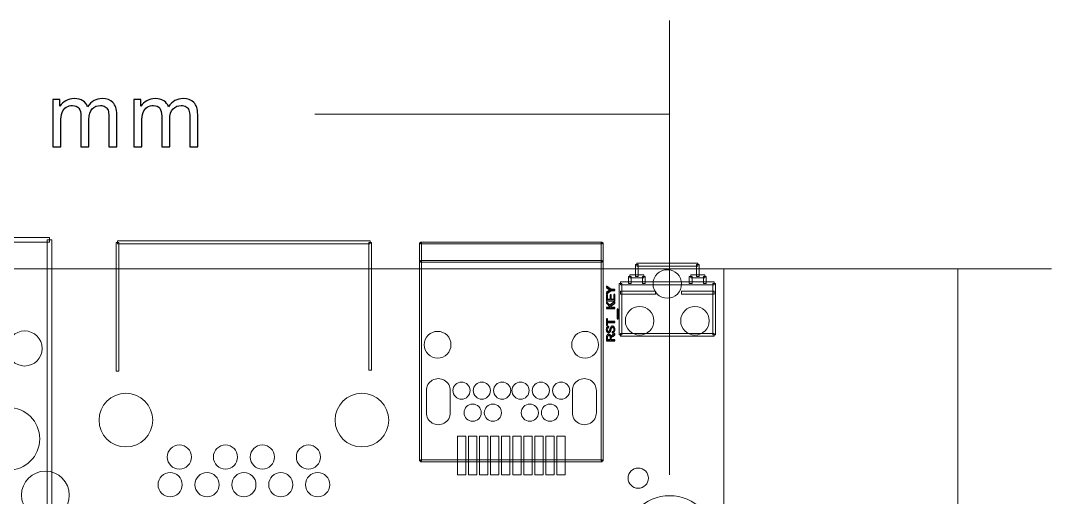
# Model space of a CAD drawing. Header units: millimetres. Extents: x -62 to 58, y -47 to 48.
# Drawn here: x 1.9 to 57.8, y 21.8 to 47.7 of the extents above; entities that cross this region are included whole.
import ezdxf

# ---------------------------------------------------------------- set-up
doc = ezdxf.new("R2010")
doc.units = ezdxf.units.MM
doc.header["$MEASUREMENT"] = 0
for name, color, linetype in [('BG_OUTLINE', 7, 'Continuous'), ('PG_SILKSCREEN_TOP', 7, 'Continuous'), ('PIN_SOLDERMASK_TOP', 7, 'Continuous'), ('RD_SILKSCREEN_TOP', 7, 'Continuous'), ('VC_SOLDERMASK_TOP', 7, 'Continuous')]:
    doc.layers.add(name, color=color, linetype=linetype)

msp = doc.modelspace()

# ---------------------------------------------------------------- linework, layer by layer
at = {"layer": 'BG_OUTLINE', "lineweight": 20}
for points in [[(37.0586, 23.0209), (37.0586, 23.0209), (37.0586, 47.6533), (37.0586, 47.6533)], [(17.8129, 42.5733), (17.8129, 42.5733), (37.0586, 42.5733), (37.0586, 42.5733)], [(24.947, 34.1833), (24.947, 34.1833), (57.7618, 34.1833), (57.7618, 34.1833)], [(52.6818, 34.1833), (52.6818, 34.1833), (52.6818, 12.6306), (52.6818, 12.6306)]]:
    msp.add_open_spline(points, degree=3, dxfattribs=at)
at = {"layer": 'BG_OUTLINE'}
for points in [[(3.6051, 40.8056), (3.6051, 40.8056), (3.6051, 43.3664), (3.6051, 43.3664), (3.6051, 43.3664), (3.6051, 43.3664), (3.9928, 43.3664), (3.9928, 43.3664), (3.9928, 43.3664), (3.9928, 43.3664), (3.9928, 43.0075), (3.9928, 43.0075), (3.9928, 43.0075), (4.0734, 43.1326), (4.1804, 43.2338), (4.3138, 43.3096), (4.3138, 43.3096), (4.4471, 43.3861), (4.5994, 43.4248), (4.7698, 43.4248), (4.7698, 43.4248), (4.9591, 43.4248), (5.1147, 43.3853), (5.2357, 43.3063), (5.2357, 43.3063), (5.3575, 43.2273), (5.4431, 43.1178), (5.4925, 42.9762), (5.4925, 42.9762), (5.6958, 43.275), (5.9592, 43.4248), (6.2835, 43.4248), (6.2835, 43.4248), (6.5379, 43.4248), (6.733, 43.354), (6.8696, 43.2133), (6.8696, 43.2133), (7.0062, 43.0725), (7.0746, 42.856), (7.0746, 42.5638), (7.0746, 42.5638), (7.0746, 42.5638), (7.0746, 40.8056), (7.0746, 40.8056), (7.0746, 40.8056), (7.0746, 40.8056), (6.6432, 40.8056), (6.6432, 40.8056), (6.6432, 40.8056), (6.6432, 40.8056), (6.6432, 42.4189), (6.6432, 42.4189), (6.6432, 42.4189), (6.6432, 42.5926), (6.6293, 42.7177), (6.6013, 42.7943), (6.6013, 42.7943), (6.5725, 42.87), (6.5214, 42.9318), (6.4482, 42.9787), (6.4482, 42.9787), (6.3741, 43.0248), (6.2868, 43.0486), (6.1872, 43.0486), (6.1872, 43.0486), (6.007, 43.0486), (5.858, 42.9885), (5.7386, 42.8684), (5.7386, 42.8684), (5.6201, 42.749), (5.56, 42.5572), (5.56, 42.2938), (5.56, 42.2938), (5.56, 42.2938), (5.56, 40.8056), (5.56, 40.8056), (5.56, 40.8056), (5.56, 40.8056), (5.1262, 40.8056), (5.1262, 40.8056), (5.1262, 40.8056), (5.1262, 40.8056), (5.1262, 42.4692), (5.1262, 42.4692), (5.1262, 42.4692), (5.1262, 42.6626), (5.0908, 42.8075), (5.02, 42.9038), (5.02, 42.9038), (4.9492, 43.0001), (4.834, 43.0486), (4.6727, 43.0486), (4.6727, 43.0486), (4.5508, 43.0486), (4.4381, 43.0165), (4.3344, 42.9515), (4.3344, 42.9515), (4.2306, 42.8873), (4.1549, 42.7935), (4.1088, 42.67), (4.1088, 42.67), (4.0619, 42.5457), (4.0389, 42.3671), (4.0389, 42.1341), (4.0389, 42.1341), (4.0389, 42.1341), (4.0389, 40.8056), (4.0389, 40.8056), (4.0389, 40.8056), (4.0389, 40.8056), (3.6051, 40.8056), (3.6051, 40.8056)], [(7.9935, 40.8056), (7.9935, 40.8056), (7.9935, 43.3664), (7.9935, 43.3664), (7.9935, 43.3664), (7.9935, 43.3664), (8.3812, 43.3664), (8.3812, 43.3664), (8.3812, 43.3664), (8.3812, 43.3664), (8.3812, 43.0075), (8.3812, 43.0075), (8.3812, 43.0075), (8.4618, 43.1326), (8.5688, 43.2338), (8.7022, 43.3096), (8.7022, 43.3096), (8.8355, 43.3861), (8.9878, 43.4248), (9.1582, 43.4248), (9.1582, 43.4248), (9.3475, 43.4248), (9.5031, 43.3853), (9.6241, 43.3063), (9.6241, 43.3063), (9.7459, 43.2273), (9.8315, 43.1178), (9.8809, 42.9762), (9.8809, 42.9762), (10.0842, 43.275), (10.3476, 43.4248), (10.6719, 43.4248), (10.6719, 43.4248), (10.9263, 43.4248), (11.1214, 43.354), (11.258, 43.2133), (11.258, 43.2133), (11.3946, 43.0725), (11.463, 42.856), (11.463, 42.5638), (11.463, 42.5638), (11.463, 42.5638), (11.463, 40.8056), (11.463, 40.8056), (11.463, 40.8056), (11.463, 40.8056), (11.0316, 40.8056), (11.0316, 40.8056), (11.0316, 40.8056), (11.0316, 40.8056), (11.0316, 42.4189), (11.0316, 42.4189), (11.0316, 42.4189), (11.0316, 42.5926), (11.0177, 42.7177), (10.9897, 42.7943), (10.9897, 42.7943), (10.9609, 42.87), (10.9098, 42.9318), (10.8366, 42.9787), (10.8366, 42.9787), (10.7625, 43.0248), (10.6752, 43.0486), (10.5756, 43.0486), (10.5756, 43.0486), (10.3954, 43.0486), (10.2464, 42.9885), (10.127, 42.8684), (10.127, 42.8684), (10.0085, 42.749), (9.9484, 42.5572), (9.9484, 42.2938), (9.9484, 42.2938), (9.9484, 42.2938), (9.9484, 40.8056), (9.9484, 40.8056), (9.9484, 40.8056), (9.9484, 40.8056), (9.5146, 40.8056), (9.5146, 40.8056), (9.5146, 40.8056), (9.5146, 40.8056), (9.5146, 42.4692), (9.5146, 42.4692), (9.5146, 42.4692), (9.5146, 42.6626), (9.4792, 42.8075), (9.4084, 42.9038), (9.4084, 42.9038), (9.3376, 43.0001), (9.2224, 43.0486), (9.0611, 43.0486), (9.0611, 43.0486), (8.9392, 43.0486), (8.8265, 43.0165), (8.7228, 42.9515), (8.7228, 42.9515), (8.619, 42.8873), (8.5433, 42.7935), (8.4972, 42.67), (8.4972, 42.67), (8.4503, 42.5457), (8.4273, 42.3671), (8.4273, 42.1341), (8.4273, 42.1341), (8.4273, 42.1341), (8.4273, 40.8056), (8.4273, 40.8056), (8.4273, 40.8056), (8.4273, 40.8056), (7.9935, 40.8056), (7.9935, 40.8056)]]:
    msp.add_open_spline(points, degree=3, knots=[0, 0, 0, 0, 0.0357143, 0.0357143, 0.0357143, 0.0357143, 0.0714286, 0.0714286, 0.0714286, 0.0714286, 0.1071429, 0.1071429, 0.1071429, 0.1071429, 0.1428571, 0.1428571, 0.1428571, 0.1428571, 0.1785714, 0.1785714, 0.1785714, 0.1785714, 0.2142857, 0.2142857, 0.2142857, 0.2142857, 0.25, 0.25, 0.25, 0.25, 0.2857143, 0.2857143, 0.2857143, 0.2857143, 0.3214286, 0.3214286, 0.3214286, 0.3214286, 0.3571429, 0.3571429, 0.3571429, 0.3571429, 0.3928571, 0.3928571, 0.3928571, 0.3928571, 0.4285714, 0.4285714, 0.4285714, 0.4285714, 0.4642857, 0.4642857, 0.4642857, 0.4642857, 0.5, 0.5, 0.5, 0.5, 0.5357143, 0.5357143, 0.5357143, 0.5357143, 0.5714286, 0.5714286, 0.5714286, 0.5714286, 0.6071429, 0.6071429, 0.6071429, 0.6071429, 0.6428571, 0.6428571, 0.6428571, 0.6428571, 0.6785714, 0.6785714, 0.6785714, 0.6785714, 0.7142857, 0.7142857, 0.7142857, 0.7142857, 0.75, 0.75, 0.75, 0.75, 0.7857143, 0.7857143, 0.7857143, 0.7857143, 0.8214286, 0.8214286, 0.8214286, 0.8214286, 0.8571429, 0.8571429, 0.8571429, 0.8571429, 0.8928571, 0.8928571, 0.8928571, 0.8928571, 0.9285714, 0.9285714, 0.9285714, 0.9285714, 0.9642857, 0.9642857, 0.9642857, 0.9642857, 1, 1, 1, 1], dxfattribs=at)
at = {"layer": 'BG_OUTLINE', "lineweight": 9}
msp.add_open_spline([(-39.9999, -35.8165), (-39.9999, -35.8165), (-39.9999, 34.1833), (-39.9999, 34.1833), (-39.9999, 34.1833), (-39.9999, 34.1833), (39.9999, 34.1833), (39.9999, 34.1833), (39.9999, 34.1833), (39.9999, 34.1833), (39.9999, -35.8165), (39.9999, -35.8165), (39.9999, -35.8165), (39.9999, -35.8165), (-39.9999, -35.8165), (-39.9999, -35.8165)], degree=3, knots=[0, 0, 0, 0, 0.25, 0.25, 0.25, 0.25, 0.5, 0.5, 0.5, 0.5, 0.75, 0.75, 0.75, 0.75, 1, 1, 1, 1], dxfattribs=at)
at = {"layer": 'PG_SILKSCREEN_TOP', "lineweight": 9}
for points in [[(3.4295, 35.8901), (3.4295, 35.8901), (3.4295, 35.6361), (3.4295, 35.6361), (3.4295, 35.6361), (3.4295, 35.6361), (-12.5216, 35.6361), (-12.5216, 35.6361), (-12.5216, 35.6361), (-12.5216, 35.6361), (-12.5216, 35.8901), (-12.5216, 35.8901), (-12.5216, 35.8901), (-12.5216, 35.8901), (3.4295, 35.8901), (3.4295, 35.8901)], [(3.5565, 14.8081), (3.5565, 14.8081), (3.3025, 14.8081), (3.3025, 14.8081), (3.3025, 14.8081), (3.3025, 14.8081), (3.3025, 35.7631), (3.3025, 35.7631), (3.3025, 35.7631), (3.3025, 35.7631), (3.5565, 35.7631), (3.5565, 35.7631), (3.5565, 35.7631), (3.5565, 35.7631), (3.5565, 14.8081), (3.5565, 14.8081)], [(7.0448, 35.6234), (7.0448, 35.6234), (7.1949, 35.6234), (7.1949, 35.6234), (7.1949, 35.6234), (7.1949, 35.6234), (7.1949, 28.6387), (7.1949, 28.6387), (7.1949, 28.6387), (7.1949, 28.6387), (7.0448, 28.6387), (7.0448, 28.6387), (7.0448, 28.6387), (7.0448, 28.6387), (7.0448, 35.6234), (7.0448, 35.6234)], [(20.8201, 35.6996), (20.8201, 35.6996), (20.8201, 35.5472), (20.8201, 35.5472), (20.8201, 35.5472), (20.8201, 35.5472), (7.1198, 35.5472), (7.1198, 35.5472), (7.1198, 35.5472), (7.1198, 35.5472), (7.1198, 35.6996), (7.1198, 35.6996), (7.1198, 35.6996), (7.1198, 35.6996), (20.8201, 35.6996), (20.8201, 35.6996)], [(20.8951, 28.6895), (20.8951, 28.6895), (20.745, 28.6895), (20.745, 28.6895), (20.745, 28.6895), (20.745, 28.6895), (20.745, 35.6234), (20.745, 35.6234), (20.745, 35.6234), (20.745, 35.6234), (20.8951, 35.6234), (20.8951, 35.6234), (20.8951, 35.6234), (20.8951, 35.6234), (20.8951, 28.6895), (20.8951, 28.6895)], [(23.5983, 23.7736), (23.5983, 23.7736), (23.4983, 23.7736), (23.4983, 23.7736), (23.4983, 23.7736), (23.4983, 23.7736), (23.4983, 35.5936), (23.4983, 35.5936), (23.4983, 35.5936), (23.4983, 35.5936), (23.5983, 35.5936), (23.5983, 35.5936), (23.5983, 35.5936), (23.5983, 35.5936), (23.5983, 23.7736), (23.5983, 23.7736)], [(23.5483, 35.5436), (23.5483, 35.5436), (23.5483, 35.6436), (23.5483, 35.6436), (23.5483, 35.6436), (23.5483, 35.6436), (33.3984, 35.6436), (33.3984, 35.6436), (33.3984, 35.6436), (33.3984, 35.6436), (33.3984, 35.5436), (33.3984, 35.5436), (33.3984, 35.5436), (33.3984, 35.5436), (23.5483, 35.5436), (23.5483, 35.5436)], [(33.3484, 35.5936), (33.3484, 35.5936), (33.4484, 35.5936), (33.4484, 35.5936), (33.4484, 35.5936), (33.4484, 35.5936), (33.4484, 23.7736), (33.4484, 23.7736), (33.4484, 23.7736), (33.4484, 23.7736), (33.3484, 23.7736), (33.3484, 23.7736), (33.3484, 23.7736), (33.3484, 23.7736), (33.3484, 35.5936), (33.3484, 35.5936)], [(33.3984, 34.6436), (33.3984, 34.6436), (33.3984, 34.5436), (33.3984, 34.5436), (33.3984, 34.5436), (33.3984, 34.5436), (23.5483, 34.5436), (23.5483, 34.5436), (23.5483, 34.5436), (23.5483, 34.5436), (23.5483, 34.6436), (23.5483, 34.6436), (23.5483, 34.6436), (23.5483, 34.6436), (33.3984, 34.6436), (33.3984, 34.6436)], [(35.3568, 33.7819), (35.3568, 33.7819), (35.2044, 33.7819), (35.2044, 33.7819), (35.2044, 33.7819), (35.2044, 33.7819), (35.2044, 34.4169), (35.2044, 34.4169), (35.2044, 34.4169), (35.2044, 34.4169), (35.3568, 34.4169), (35.3568, 34.4169), (35.3568, 34.4169), (35.3568, 34.4169), (35.3568, 33.7819), (35.3568, 33.7819)], [(35.2806, 34.3407), (35.2806, 34.3407), (35.2806, 34.4931), (35.2806, 34.4931), (35.2806, 34.4931), (35.2806, 34.4931), (38.5825, 34.4931), (38.5825, 34.4931), (38.5825, 34.4931), (38.5825, 34.4931), (38.5825, 34.3407), (38.5825, 34.3407), (38.5825, 34.3407), (38.5825, 34.3407), (35.2806, 34.3407), (35.2806, 34.3407)], [(38.5063, 34.4169), (38.5063, 34.4169), (38.6587, 34.4169), (38.6587, 34.4169), (38.6587, 34.4169), (38.6587, 34.4169), (38.6587, 33.7819), (38.6587, 33.7819), (38.6587, 33.7819), (38.6587, 33.7819), (38.5063, 33.7819), (38.5063, 33.7819), (38.5063, 33.7819), (38.5063, 33.7819), (38.5063, 34.4169), (38.5063, 34.4169)], [(34.9758, 33.4009), (34.9758, 33.4009), (34.8234, 33.4009), (34.8234, 33.4009), (34.8234, 33.4009), (34.8234, 33.4009), (34.8234, 33.7819), (34.8234, 33.7819), (34.8234, 33.7819), (34.8234, 33.7819), (34.9758, 33.7819), (34.9758, 33.7819), (34.9758, 33.7819), (34.9758, 33.7819), (34.9758, 33.4009), (34.9758, 33.4009)], [(35.6616, 33.8581), (35.6616, 33.8581), (35.6616, 33.7057), (35.6616, 33.7057), (35.6616, 33.7057), (35.6616, 33.7057), (34.8996, 33.7057), (34.8996, 33.7057), (34.8996, 33.7057), (34.8996, 33.7057), (34.8996, 33.8581), (34.8996, 33.8581), (34.8996, 33.8581), (34.8996, 33.8581), (35.6616, 33.8581), (35.6616, 33.8581)], [(35.7378, 33.4009), (35.7378, 33.4009), (35.5854, 33.4009), (35.5854, 33.4009), (35.5854, 33.4009), (35.5854, 33.4009), (35.5854, 33.7819), (35.5854, 33.7819), (35.5854, 33.7819), (35.5854, 33.7819), (35.7378, 33.7819), (35.7378, 33.7819), (35.7378, 33.7819), (35.7378, 33.7819), (35.7378, 33.4009), (35.7378, 33.4009)], [(38.2777, 33.4009), (38.2777, 33.4009), (38.1253, 33.4009), (38.1253, 33.4009), (38.1253, 33.4009), (38.1253, 33.4009), (38.1253, 33.7819), (38.1253, 33.7819), (38.1253, 33.7819), (38.1253, 33.7819), (38.2777, 33.7819), (38.2777, 33.7819), (38.2777, 33.7819), (38.2777, 33.7819), (38.2777, 33.4009), (38.2777, 33.4009)], [(38.9635, 33.8581), (38.9635, 33.8581), (38.9635, 33.7057), (38.9635, 33.7057), (38.9635, 33.7057), (38.9635, 33.7057), (38.2015, 33.7057), (38.2015, 33.7057), (38.2015, 33.7057), (38.2015, 33.7057), (38.2015, 33.8581), (38.2015, 33.8581), (38.2015, 33.8581), (38.2015, 33.8581), (38.9635, 33.8581), (38.9635, 33.8581)], [(39.0397, 33.4009), (39.0397, 33.4009), (38.8873, 33.4009), (38.8873, 33.4009), (38.8873, 33.4009), (38.8873, 33.4009), (38.8873, 33.7819), (38.8873, 33.7819), (38.8873, 33.7819), (38.8873, 33.7819), (39.0397, 33.7819), (39.0397, 33.7819), (39.0397, 33.7819), (39.0397, 33.7819), (39.0397, 33.4009), (39.0397, 33.4009)], [(34.3153, 33.4009), (34.3153, 33.4009), (34.4677, 33.4009), (34.4677, 33.4009), (34.4677, 33.4009), (34.4677, 33.4009), (34.4677, 30.6069), (34.4677, 30.6069), (34.4677, 30.6069), (34.4677, 30.6069), (34.3153, 30.6069), (34.3153, 30.6069), (34.3153, 30.6069), (34.3153, 30.6069), (34.3153, 33.4009), (34.3153, 33.4009)], [(34.3915, 33.3247), (34.3915, 33.3247), (34.3915, 33.4771), (34.3915, 33.4771), (34.3915, 33.4771), (34.3915, 33.4771), (39.4715, 33.4771), (39.4715, 33.4771), (39.4715, 33.4771), (39.4715, 33.4771), (39.4715, 33.3247), (39.4715, 33.3247), (39.4715, 33.3247), (39.4715, 33.3247), (34.3915, 33.3247), (34.3915, 33.3247)], [(39.5477, 30.6069), (39.5477, 30.6069), (39.3953, 30.6069), (39.3953, 30.6069), (39.3953, 30.6069), (39.3953, 30.6069), (39.3953, 33.4009), (39.3953, 33.4009), (39.3953, 33.4009), (39.3953, 33.4009), (39.5477, 33.4009), (39.5477, 33.4009), (39.5477, 33.4009), (39.5477, 33.4009), (39.5477, 30.6069), (39.5477, 30.6069)], [(34.3915, 32.8167), (34.3915, 32.8167), (34.3915, 32.9691), (34.3915, 32.9691), (34.3915, 32.9691), (34.3915, 32.9691), (36.2965, 32.9691), (36.2965, 32.9691), (36.2965, 32.9691), (36.2965, 32.9691), (36.2965, 32.8167), (36.2965, 32.8167), (36.2965, 32.8167), (36.2965, 32.8167), (34.3915, 32.8167), (34.3915, 32.8167)], [(39.4715, 32.9691), (39.4715, 32.9691), (39.4715, 32.8167), (39.4715, 32.8167), (39.4715, 32.8167), (39.4715, 32.8167), (37.6935, 32.8167), (37.6935, 32.8167), (37.6935, 32.8167), (37.6935, 32.8167), (37.6935, 32.9691), (37.6935, 32.9691), (37.6935, 32.9691), (37.6935, 32.9691), (39.4715, 32.9691), (39.4715, 32.9691)], [(34.3915, 30.5307), (34.3915, 30.5307), (34.3915, 30.6831), (34.3915, 30.6831), (34.3915, 30.6831), (34.3915, 30.6831), (39.4715, 30.6831), (39.4715, 30.6831), (39.4715, 30.6831), (39.4715, 30.6831), (39.4715, 30.5307), (39.4715, 30.5307), (39.4715, 30.5307), (39.4715, 30.5307), (34.3915, 30.5307), (34.3915, 30.5307)], [(33.3984, 23.8236), (33.3984, 23.8236), (33.3984, 23.7236), (33.3984, 23.7236), (33.3984, 23.7236), (33.3984, 23.7236), (23.5483, 23.7236), (23.5483, 23.7236), (23.5483, 23.7236), (23.5483, 23.7236), (23.5483, 23.8236), (23.5483, 23.8236), (23.5483, 23.8236), (23.5483, 23.8236), (33.3984, 23.8236), (33.3984, 23.8236)]]:
    msp.add_open_spline(points, degree=3, knots=[0, 0, 0, 0, 0.25, 0.25, 0.25, 0.25, 0.5, 0.5, 0.5, 0.5, 0.75, 0.75, 0.75, 0.75, 1, 1, 1, 1], dxfattribs=at)
at = {"layer": 'PIN_SOLDERMASK_TOP', "lineweight": 9}
for points, knots in [([(37.7062, 33.3689), (37.7062, 33.7968), (37.3594, 34.1436), (36.9316, 34.1436), (36.9316, 34.1436), (36.5037, 34.1436), (36.1569, 33.7968), (36.1569, 33.3689), (36.1569, 33.3689), (36.1568, 32.9411), (36.5037, 32.5942), (36.9315, 32.5942), (36.9315, 32.5942), (37.3594, 32.5942), (37.7062, 32.9411), (37.7062, 33.3689)], [0, 0, 0, 0, 0.25, 0.25, 0.25, 0.25, 0.5, 0.5, 0.5, 0.5, 0.75, 0.75, 0.75, 0.75, 1, 1, 1, 1]), ([(36.2061, 31.369), (36.2061, 31.7968), (35.8593, 32.1436), (35.4314, 32.1436), (35.4314, 32.1436), (35.0036, 32.1437), (34.6567, 31.7968), (34.6567, 31.369), (34.6567, 31.369), (34.6567, 30.9411), (35.0036, 30.5943), (35.4314, 30.5943), (35.4314, 30.5943), (35.8593, 30.5942), (36.2061, 30.9411), (36.2061, 31.3689)], [0, 0, 0, 0, 0.25, 0.25, 0.25, 0.25, 0.5, 0.5, 0.5, 0.5, 0.75, 0.75, 0.75, 0.75, 1, 1, 1, 1]), ([(39.2064, 31.369), (39.2064, 31.7968), (38.8595, 32.1436), (38.4317, 32.1436), (38.4317, 32.1436), (38.0038, 32.1437), (37.657, 31.7968), (37.657, 31.369), (37.657, 31.369), (37.657, 30.9411), (38.0038, 30.5943), (38.4317, 30.5943), (38.4317, 30.5943), (38.8595, 30.5942), (39.2064, 30.9411), (39.2064, 31.3689)], [0, 0, 0, 0, 0.25, 0.25, 0.25, 0.25, 0.5, 0.5, 0.5, 0.5, 0.75, 0.75, 0.75, 0.75, 1, 1, 1, 1]), ([(3.0295, 29.868), (3.0295, 30.3932), (2.6038, 30.8189), (2.0787, 30.8189), (2.0787, 30.8189), (1.5535, 30.8189), (1.1278, 30.3932), (1.1278, 29.868), (1.1278, 29.868), (1.1278, 29.3429), (1.5535, 28.9172), (2.0787, 28.9172), (2.0787, 28.9172), (2.6038, 28.9172), (3.0295, 29.3429), (3.0295, 29.868)], [0, 0, 0, 0, 0.25, 0.25, 0.25, 0.25, 0.5, 0.5, 0.5, 0.5, 0.75, 0.75, 0.75, 0.75, 1, 1, 1, 1]), ([(25.1984, 30.0736), (25.1984, 30.474), (24.8738, 30.7986), (24.4734, 30.7986), (24.4734, 30.7986), (24.073, 30.7986), (23.7484, 30.474), (23.7484, 30.0736), (23.7484, 30.0736), (23.7484, 29.6731), (24.0729, 29.3485), (24.4734, 29.3485), (24.4734, 29.3485), (24.8738, 29.3485), (25.1984, 29.6731), (25.1984, 30.0735)], [0, 0, 0, 0, 0.25, 0.25, 0.25, 0.25, 0.5, 0.5, 0.5, 0.5, 0.75, 0.75, 0.75, 0.75, 1, 1, 1, 1]), ([(33.1983, 30.0736), (33.1983, 30.474), (32.8738, 30.7986), (32.4733, 30.7986), (32.4733, 30.7986), (32.0729, 30.7986), (31.7483, 30.474), (31.7483, 30.0736), (31.7483, 30.0736), (31.7483, 29.6731), (32.0729, 29.3485), (32.4733, 29.3485), (32.4733, 29.3485), (32.8737, 29.3485), (33.1983, 29.6731), (33.1983, 30.0735)], [0, 0, 0, 0, 0.25, 0.25, 0.25, 0.25, 0.5, 0.5, 0.5, 0.5, 0.75, 0.75, 0.75, 0.75, 1, 1, 1, 1]), ([(23.8633, 26.3835), (23.8633, 26.3835), (23.8633, 27.5835), (23.8633, 27.5835), (23.8633, 27.5835), (23.8633, 27.8158), (23.9872, 28.0303), (24.1883, 28.1465), (24.1883, 28.1465), (24.3894, 28.2626), (24.6372, 28.2626), (24.8383, 28.1465), (24.8383, 28.1465), (25.0394, 28.0303), (25.1633, 27.8158), (25.1633, 27.5835), (25.1633, 27.5835), (25.1633, 27.5835), (25.1633, 26.3835), (25.1633, 26.3835), (25.1633, 26.3835), (25.1633, 26.1513), (25.0394, 25.9367), (24.8383, 25.8206), (24.8383, 25.8206), (24.6372, 25.7045), (24.3894, 25.7045), (24.1883, 25.8206), (24.1883, 25.8206), (23.9872, 25.9367), (23.8633, 26.1513), (23.8633, 26.3835)], [0, 0, 0, 0, 0.125, 0.125, 0.125, 0.125, 0.25, 0.25, 0.25, 0.25, 0.375, 0.375, 0.375, 0.375, 0.5, 0.5, 0.5, 0.5, 0.625, 0.625, 0.625, 0.625, 0.75, 0.75, 0.75, 0.75, 0.875, 0.875, 0.875, 0.875, 1, 1, 1, 1]), ([(26.2384, 27.5836), (26.2384, 27.8404), (26.0302, 28.0486), (25.7734, 28.0486), (25.7734, 28.0486), (25.5165, 28.0486), (25.3084, 27.8404), (25.3084, 27.5836), (25.3084, 27.5836), (25.3084, 27.3268), (25.5165, 27.1186), (25.7734, 27.1186), (25.7734, 27.1186), (26.0302, 27.1186), (26.2384, 27.3267), (26.2384, 27.5836)], [0, 0, 0, 0, 0.25, 0.25, 0.25, 0.25, 0.5, 0.5, 0.5, 0.5, 0.75, 0.75, 0.75, 0.75, 1, 1, 1, 1]), ([(27.3384, 27.5836), (27.3384, 27.8404), (27.1302, 28.0486), (26.8734, 28.0486), (26.8734, 28.0486), (26.6165, 28.0486), (26.4084, 27.8404), (26.4084, 27.5836), (26.4084, 27.5836), (26.4084, 27.3268), (26.6165, 27.1186), (26.8734, 27.1186), (26.8734, 27.1186), (27.1302, 27.1186), (27.3383, 27.3267), (27.3384, 27.5836)], [0, 0, 0, 0, 0.25, 0.25, 0.25, 0.25, 0.5, 0.5, 0.5, 0.5, 0.75, 0.75, 0.75, 0.75, 1, 1, 1, 1]), ([(28.4383, 27.5836), (28.4383, 27.8404), (28.2302, 28.0486), (27.9734, 28.0486), (27.9734, 28.0486), (27.7165, 28.0486), (27.5084, 27.8404), (27.5084, 27.5836), (27.5084, 27.5836), (27.5084, 27.3268), (27.7165, 27.1186), (27.9733, 27.1186), (27.9733, 27.1186), (28.2302, 27.1186), (28.4383, 27.3267), (28.4383, 27.5836)], [0, 0, 0, 0, 0.25, 0.25, 0.25, 0.25, 0.5, 0.5, 0.5, 0.5, 0.75, 0.75, 0.75, 0.75, 1, 1, 1, 1]), ([(29.4383, 27.5836), (29.4383, 27.8404), (29.2302, 28.0486), (28.9733, 28.0486), (28.9733, 28.0486), (28.7165, 28.0486), (28.5084, 27.8404), (28.5084, 27.5836), (28.5084, 27.5836), (28.5084, 27.3268), (28.7165, 27.1186), (28.9733, 27.1186), (28.9733, 27.1186), (29.2302, 27.1186), (29.4383, 27.3267), (29.4383, 27.5836)], [0, 0, 0, 0, 0.25, 0.25, 0.25, 0.25, 0.5, 0.5, 0.5, 0.5, 0.75, 0.75, 0.75, 0.75, 1, 1, 1, 1]), ([(30.5383, 27.5836), (30.5383, 27.8404), (30.3302, 28.0486), (30.0733, 28.0486), (30.0733, 28.0486), (29.8165, 28.0486), (29.6083, 27.8404), (29.6083, 27.5836), (29.6083, 27.5836), (29.6083, 27.3268), (29.8165, 27.1186), (30.0733, 27.1186), (30.0733, 27.1186), (30.3302, 27.1186), (30.5383, 27.3267), (30.5383, 27.5836)], [0, 0, 0, 0, 0.25, 0.25, 0.25, 0.25, 0.5, 0.5, 0.5, 0.5, 0.75, 0.75, 0.75, 0.75, 1, 1, 1, 1]), ([(31.6383, 27.5836), (31.6383, 27.8404), (31.4302, 28.0486), (31.1733, 28.0486), (31.1733, 28.0486), (30.9165, 28.0486), (30.7083, 27.8404), (30.7083, 27.5836), (30.7083, 27.5836), (30.7083, 27.3268), (30.9165, 27.1186), (31.1733, 27.1186), (31.1733, 27.1186), (31.4302, 27.1186), (31.6383, 27.3267), (31.6383, 27.5836)], [0, 0, 0, 0, 0.25, 0.25, 0.25, 0.25, 0.5, 0.5, 0.5, 0.5, 0.75, 0.75, 0.75, 0.75, 1, 1, 1, 1]), ([(31.7834, 26.3835), (31.7834, 26.3835), (31.7834, 27.5835), (31.7834, 27.5835), (31.7834, 27.5835), (31.7834, 27.8158), (31.9073, 28.0303), (32.1084, 28.1465), (32.1084, 28.1465), (32.3095, 28.2626), (32.5573, 28.2626), (32.7584, 28.1465), (32.7584, 28.1465), (32.9595, 28.0303), (33.0834, 27.8158), (33.0834, 27.5835), (33.0834, 27.5835), (33.0834, 27.5835), (33.0834, 26.3835), (33.0834, 26.3835), (33.0834, 26.3835), (33.0834, 26.1513), (32.9595, 25.9367), (32.7584, 25.8206), (32.7584, 25.8206), (32.5573, 25.7045), (32.3095, 25.7045), (32.1084, 25.8206), (32.1084, 25.8206), (31.9073, 25.9367), (31.7834, 26.1513), (31.7834, 26.3835)], [0, 0, 0, 0, 0.125, 0.125, 0.125, 0.125, 0.25, 0.25, 0.25, 0.25, 0.375, 0.375, 0.375, 0.375, 0.5, 0.5, 0.5, 0.5, 0.625, 0.625, 0.625, 0.625, 0.75, 0.75, 0.75, 0.75, 0.875, 0.875, 0.875, 0.875, 1, 1, 1, 1]), ([(9.0247, 25.9813), (9.0247, 26.7847), (8.3734, 27.4361), (7.5699, 27.4361), (7.5699, 27.4361), (6.7665, 27.4361), (6.1151, 26.7847), (6.1151, 25.9813), (6.1151, 25.9813), (6.1151, 25.1778), (6.7665, 24.5265), (7.5699, 24.5265), (7.5699, 24.5265), (8.3734, 24.5265), (9.0247, 25.1778), (9.0247, 25.9812)], [0, 0, 0, 0, 0.25, 0.25, 0.25, 0.25, 0.5, 0.5, 0.5, 0.5, 0.75, 0.75, 0.75, 0.75, 1, 1, 1, 1]), ([(21.8248, 25.9813), (21.8248, 26.7847), (21.1734, 27.4361), (20.37, 27.4361), (20.37, 27.4361), (19.5665, 27.4361), (18.9152, 26.7847), (18.9152, 25.9813), (18.9152, 25.9813), (18.9152, 25.1778), (19.5665, 24.5265), (20.37, 24.5265), (20.37, 24.5265), (21.1734, 24.5265), (21.8248, 25.1778), (21.8248, 25.9812)], [0, 0, 0, 0, 0.25, 0.25, 0.25, 0.25, 0.5, 0.5, 0.5, 0.5, 0.75, 0.75, 0.75, 0.75, 1, 1, 1, 1]), ([(26.8384, 26.3835), (26.8384, 26.6404), (26.6302, 26.8485), (26.3734, 26.8485), (26.3734, 26.8485), (26.1165, 26.8485), (25.9084, 26.6404), (25.9084, 26.3835), (25.9084, 26.3835), (25.9084, 26.1267), (26.1165, 25.9185), (26.3734, 25.9185), (26.3734, 25.9185), (26.6302, 25.9185), (26.8384, 26.1267), (26.8384, 26.3835)], [0, 0, 0, 0, 0.25, 0.25, 0.25, 0.25, 0.5, 0.5, 0.5, 0.5, 0.75, 0.75, 0.75, 0.75, 1, 1, 1, 1]), ([(27.9383, 26.3835), (27.9383, 26.6404), (27.7302, 26.8485), (27.4734, 26.8485), (27.4734, 26.8485), (27.2165, 26.8485), (27.0084, 26.6404), (27.0084, 26.3835), (27.0084, 26.3835), (27.0084, 26.1267), (27.2165, 25.9185), (27.4734, 25.9185), (27.4734, 25.9185), (27.7302, 25.9185), (27.9383, 26.1267), (27.9383, 26.3835)], [0, 0, 0, 0, 0.25, 0.25, 0.25, 0.25, 0.5, 0.5, 0.5, 0.5, 0.75, 0.75, 0.75, 0.75, 1, 1, 1, 1]), ([(29.9383, 26.3835), (29.9383, 26.6404), (29.7302, 26.8485), (29.4733, 26.8485), (29.4733, 26.8485), (29.2165, 26.8485), (29.0084, 26.6404), (29.0084, 26.3835), (29.0084, 26.3835), (29.0083, 26.1267), (29.2165, 25.9185), (29.4733, 25.9185), (29.4733, 25.9185), (29.7302, 25.9185), (29.9383, 26.1267), (29.9383, 26.3835)], [0, 0, 0, 0, 0.25, 0.25, 0.25, 0.25, 0.5, 0.5, 0.5, 0.5, 0.75, 0.75, 0.75, 0.75, 1, 1, 1, 1]), ([(31.0383, 26.3835), (31.0383, 26.6404), (30.8302, 26.8485), (30.5733, 26.8485), (30.5733, 26.8485), (30.3165, 26.8485), (30.1083, 26.6404), (30.1083, 26.3835), (30.1083, 26.3835), (30.1083, 26.1267), (30.3165, 25.9185), (30.5733, 25.9185), (30.5733, 25.9185), (30.8302, 25.9185), (31.0383, 26.1267), (31.0383, 26.3835)], [0, 0, 0, 0, 0.25, 0.25, 0.25, 0.25, 0.5, 0.5, 0.5, 0.5, 0.75, 0.75, 0.75, 0.75, 1, 1, 1, 1]), ([(2.8945, 24.9682), (2.8945, 25.9075), (2.1331, 26.6689), (1.1938, 26.6689), (1.1938, 26.6689), (0.2544, 26.6689), (-0.5069, 25.9075), (-0.5069, 24.9682), (-0.5069, 24.9682), (-0.5069, 24.0288), (0.2544, 23.2674), (1.1937, 23.2674), (1.1937, 23.2674), (2.1331, 23.2673), (2.8945, 24.0288), (2.8945, 24.9681)], [0, 0, 0, 0, 0.25, 0.25, 0.25, 0.25, 0.5, 0.5, 0.5, 0.5, 0.75, 0.75, 0.75, 0.75, 1, 1, 1, 1]), ([(11.1248, 23.9813), (11.1248, 24.3429), (10.8316, 24.6361), (10.47, 24.6361), (10.47, 24.6361), (10.1083, 24.6361), (9.8152, 24.3429), (9.8152, 23.9813), (9.8152, 23.9813), (9.8152, 23.6196), (10.1083, 23.3265), (10.47, 23.3265), (10.47, 23.3265), (10.8316, 23.3265), (11.1248, 23.6196), (11.1248, 23.9813)], [0, 0, 0, 0, 0.25, 0.25, 0.25, 0.25, 0.5, 0.5, 0.5, 0.5, 0.75, 0.75, 0.75, 0.75, 1, 1, 1, 1]), ([(13.6248, 23.9813), (13.6248, 24.3429), (13.3316, 24.6361), (12.97, 24.6361), (12.97, 24.6361), (12.6083, 24.6361), (12.3152, 24.3429), (12.3152, 23.9813), (12.3152, 23.9813), (12.3152, 23.6196), (12.6083, 23.3265), (12.9699, 23.3265), (12.9699, 23.3265), (13.3316, 23.3265), (13.6247, 23.6196), (13.6248, 23.9813)], [0, 0, 0, 0, 0.25, 0.25, 0.25, 0.25, 0.5, 0.5, 0.5, 0.5, 0.75, 0.75, 0.75, 0.75, 1, 1, 1, 1]), ([(15.6247, 23.9813), (15.6247, 24.3429), (15.3316, 24.6361), (14.9699, 24.6361), (14.9699, 24.6361), (14.6083, 24.6361), (14.3151, 24.3429), (14.3151, 23.9813), (14.3151, 23.9813), (14.3151, 23.6196), (14.6083, 23.3265), (14.9699, 23.3265), (14.9699, 23.3265), (15.3316, 23.3265), (15.6247, 23.6196), (15.6247, 23.9813)], [0, 0, 0, 0, 0.25, 0.25, 0.25, 0.25, 0.5, 0.5, 0.5, 0.5, 0.75, 0.75, 0.75, 0.75, 1, 1, 1, 1]), ([(18.1247, 23.9813), (18.1247, 24.3429), (17.8316, 24.6361), (17.4699, 24.6361), (17.4699, 24.6361), (17.1083, 24.6361), (16.8151, 24.3429), (16.8151, 23.9813), (16.8151, 23.9813), (16.8151, 23.6196), (17.1083, 23.3265), (17.4699, 23.3265), (17.4699, 23.3265), (17.8316, 23.3265), (18.1247, 23.6196), (18.1247, 23.9813)], [0, 0, 0, 0, 0.25, 0.25, 0.25, 0.25, 0.5, 0.5, 0.5, 0.5, 0.75, 0.75, 0.75, 0.75, 1, 1, 1, 1]), ([(25.9984, 25.1136), (25.9984, 25.1136), (25.9984, 23.0136), (25.9984, 23.0136), (25.9984, 23.0136), (25.9984, 23.0136), (25.5483, 23.0136), (25.5483, 23.0136), (25.5483, 23.0136), (25.5483, 23.0136), (25.5483, 25.1136), (25.5483, 25.1136), (25.5483, 25.1136), (25.5483, 25.1136), (25.9984, 25.1136), (25.9984, 25.1136)], [0, 0, 0, 0, 0.25, 0.25, 0.25, 0.25, 0.5, 0.5, 0.5, 0.5, 0.75, 0.75, 0.75, 0.75, 1, 1, 1, 1]), ([(26.5984, 25.1136), (26.5984, 25.1136), (26.5984, 23.0136), (26.5984, 23.0136), (26.5984, 23.0136), (26.5984, 23.0136), (26.1483, 23.0136), (26.1483, 23.0136), (26.1483, 23.0136), (26.1483, 23.0136), (26.1483, 25.1136), (26.1483, 25.1136), (26.1483, 25.1136), (26.1483, 25.1136), (26.5984, 25.1136), (26.5984, 25.1136)], [0, 0, 0, 0, 0.25, 0.25, 0.25, 0.25, 0.5, 0.5, 0.5, 0.5, 0.75, 0.75, 0.75, 0.75, 1, 1, 1, 1]), ([(27.1984, 25.1136), (27.1984, 25.1136), (27.1984, 23.0136), (27.1984, 23.0136), (27.1984, 23.0136), (27.1984, 23.0136), (26.7483, 23.0136), (26.7483, 23.0136), (26.7483, 23.0136), (26.7483, 23.0136), (26.7483, 25.1136), (26.7483, 25.1136), (26.7483, 25.1136), (26.7483, 25.1136), (27.1984, 25.1136), (27.1984, 25.1136)], [0, 0, 0, 0, 0.25, 0.25, 0.25, 0.25, 0.5, 0.5, 0.5, 0.5, 0.75, 0.75, 0.75, 0.75, 1, 1, 1, 1]), ([(27.7984, 25.1136), (27.7984, 25.1136), (27.7984, 23.0136), (27.7984, 23.0136), (27.7984, 23.0136), (27.7984, 23.0136), (27.3483, 23.0136), (27.3483, 23.0136), (27.3483, 23.0136), (27.3483, 23.0136), (27.3483, 25.1136), (27.3483, 25.1136), (27.3483, 25.1136), (27.3483, 25.1136), (27.7984, 25.1136), (27.7984, 25.1136)], [0, 0, 0, 0, 0.25, 0.25, 0.25, 0.25, 0.5, 0.5, 0.5, 0.5, 0.75, 0.75, 0.75, 0.75, 1, 1, 1, 1]), ([(28.3984, 25.1136), (28.3984, 25.1136), (28.3984, 23.0136), (28.3984, 23.0136), (28.3984, 23.0136), (28.3984, 23.0136), (27.9483, 23.0136), (27.9483, 23.0136), (27.9483, 23.0136), (27.9483, 23.0136), (27.9483, 25.1136), (27.9483, 25.1136), (27.9483, 25.1136), (27.9483, 25.1136), (28.3984, 25.1136), (28.3984, 25.1136)], [0, 0, 0, 0, 0.25, 0.25, 0.25, 0.25, 0.5, 0.5, 0.5, 0.5, 0.75, 0.75, 0.75, 0.75, 1, 1, 1, 1]), ([(28.9984, 25.1136), (28.9984, 25.1136), (28.9984, 23.0136), (28.9984, 23.0136), (28.9984, 23.0136), (28.9984, 23.0136), (28.5483, 23.0136), (28.5483, 23.0136), (28.5483, 23.0136), (28.5483, 23.0136), (28.5483, 25.1136), (28.5483, 25.1136), (28.5483, 25.1136), (28.5483, 25.1136), (28.9984, 25.1136), (28.9984, 25.1136)], [0, 0, 0, 0, 0.25, 0.25, 0.25, 0.25, 0.5, 0.5, 0.5, 0.5, 0.75, 0.75, 0.75, 0.75, 1, 1, 1, 1]), ([(29.5984, 25.1136), (29.5984, 25.1136), (29.5984, 23.0136), (29.5984, 23.0136), (29.5984, 23.0136), (29.5984, 23.0136), (29.1483, 23.0136), (29.1483, 23.0136), (29.1483, 23.0136), (29.1483, 23.0136), (29.1483, 25.1136), (29.1483, 25.1136), (29.1483, 25.1136), (29.1483, 25.1136), (29.5984, 25.1136), (29.5984, 25.1136)], [0, 0, 0, 0, 0.25, 0.25, 0.25, 0.25, 0.5, 0.5, 0.5, 0.5, 0.75, 0.75, 0.75, 0.75, 1, 1, 1, 1]), ([(30.1984, 25.1136), (30.1984, 25.1136), (30.1984, 23.0136), (30.1984, 23.0136), (30.1984, 23.0136), (30.1984, 23.0136), (29.7483, 23.0136), (29.7483, 23.0136), (29.7483, 23.0136), (29.7483, 23.0136), (29.7483, 25.1136), (29.7483, 25.1136), (29.7483, 25.1136), (29.7483, 25.1136), (30.1984, 25.1136), (30.1984, 25.1136)], [0, 0, 0, 0, 0.25, 0.25, 0.25, 0.25, 0.5, 0.5, 0.5, 0.5, 0.75, 0.75, 0.75, 0.75, 1, 1, 1, 1]), ([(30.7984, 25.1136), (30.7984, 25.1136), (30.7984, 23.0136), (30.7984, 23.0136), (30.7984, 23.0136), (30.7984, 23.0136), (30.3483, 23.0136), (30.3483, 23.0136), (30.3483, 23.0136), (30.3483, 23.0136), (30.3483, 25.1136), (30.3483, 25.1136), (30.3483, 25.1136), (30.3483, 25.1136), (30.7984, 25.1136), (30.7984, 25.1136)], [0, 0, 0, 0, 0.25, 0.25, 0.25, 0.25, 0.5, 0.5, 0.5, 0.5, 0.75, 0.75, 0.75, 0.75, 1, 1, 1, 1]), ([(31.3984, 25.1136), (31.3984, 25.1136), (31.3984, 23.0136), (31.3984, 23.0136), (31.3984, 23.0136), (31.3984, 23.0136), (30.9483, 23.0136), (30.9483, 23.0136), (30.9483, 23.0136), (30.9483, 23.0136), (30.9483, 25.1136), (30.9483, 25.1136), (30.9483, 25.1136), (30.9483, 25.1136), (31.3984, 25.1136), (31.3984, 25.1136)], [0, 0, 0, 0, 0.25, 0.25, 0.25, 0.25, 0.5, 0.5, 0.5, 0.5, 0.75, 0.75, 0.75, 0.75, 1, 1, 1, 1]), ([(4.4991, 21.9181), (4.4991, 22.6336), (3.9191, 23.2135), (3.2037, 23.2135), (3.2037, 23.2135), (2.4882, 23.2135), (1.9083, 22.6336), (1.9083, 21.9181), (1.9083, 21.9181), (1.9083, 21.2027), (2.4882, 20.6227), (3.2036, 20.6227), (3.2036, 20.6227), (3.9191, 20.6227), (4.499, 21.2027), (4.4991, 21.9181)], [0, 0, 0, 0, 0.25, 0.25, 0.25, 0.25, 0.5, 0.5, 0.5, 0.5, 0.75, 0.75, 0.75, 0.75, 1, 1, 1, 1]), ([(10.6248, 22.4811), (10.6248, 22.8427), (10.3316, 23.1359), (9.97, 23.1359), (9.97, 23.1359), (9.6083, 23.1359), (9.3152, 22.8427), (9.3152, 22.4811), (9.3152, 22.4811), (9.3152, 22.1194), (9.6083, 21.8263), (9.97, 21.8263), (9.97, 21.8263), (10.3316, 21.8263), (10.6248, 22.1194), (10.6248, 22.4811)], [0, 0, 0, 0, 0.25, 0.25, 0.25, 0.25, 0.5, 0.5, 0.5, 0.5, 0.75, 0.75, 0.75, 0.75, 1, 1, 1, 1]), ([(12.6248, 22.4811), (12.6248, 22.8427), (12.3316, 23.1359), (11.97, 23.1359), (11.97, 23.1359), (11.6083, 23.1359), (11.3152, 22.8427), (11.3152, 22.4811), (11.3152, 22.4811), (11.3152, 22.1194), (11.6083, 21.8263), (11.97, 21.8263), (11.97, 21.8263), (12.3316, 21.8263), (12.6248, 22.1194), (12.6248, 22.4811)], [0, 0, 0, 0, 0.25, 0.25, 0.25, 0.25, 0.5, 0.5, 0.5, 0.5, 0.75, 0.75, 0.75, 0.75, 1, 1, 1, 1]), ([(14.6247, 22.4811), (14.6247, 22.8427), (14.3316, 23.1359), (13.97, 23.1359), (13.97, 23.1359), (13.6083, 23.1359), (13.3152, 22.8427), (13.3152, 22.4811), (13.3152, 22.4811), (13.3152, 22.1194), (13.6083, 21.8263), (13.9699, 21.8263), (13.9699, 21.8263), (14.3316, 21.8263), (14.6247, 22.1194), (14.6247, 22.4811)], [0, 0, 0, 0, 0.25, 0.25, 0.25, 0.25, 0.5, 0.5, 0.5, 0.5, 0.75, 0.75, 0.75, 0.75, 1, 1, 1, 1]), ([(16.6247, 22.4811), (16.6247, 22.8427), (16.3316, 23.1359), (15.9699, 23.1359), (15.9699, 23.1359), (15.6083, 23.1359), (15.3151, 22.8427), (15.3151, 22.4811), (15.3151, 22.4811), (15.3151, 22.1194), (15.6083, 21.8263), (15.9699, 21.8263), (15.9699, 21.8263), (16.3316, 21.8263), (16.6247, 22.1194), (16.6247, 22.4811)], [0, 0, 0, 0, 0.25, 0.25, 0.25, 0.25, 0.5, 0.5, 0.5, 0.5, 0.75, 0.75, 0.75, 0.75, 1, 1, 1, 1]), ([(18.6247, 22.4811), (18.6247, 22.8427), (18.3316, 23.1359), (17.9699, 23.1359), (17.9699, 23.1359), (17.6083, 23.1359), (17.3151, 22.8427), (17.3151, 22.4811), (17.3151, 22.4811), (17.3151, 22.1194), (17.6083, 21.8263), (17.9699, 21.8263), (17.9699, 21.8263), (18.3316, 21.8263), (18.6247, 22.1194), (18.6247, 22.4811)], [0, 0, 0, 0, 0.25, 0.25, 0.25, 0.25, 0.5, 0.5, 0.5, 0.5, 0.75, 0.75, 0.75, 0.75, 1, 1, 1, 1]), ([(35.9067, 22.8346), (35.9067, 23.1383), (35.6605, 23.3845), (35.3568, 23.3845), (35.3568, 23.3845), (35.053, 23.3845), (34.8068, 23.1383), (34.8068, 22.8346), (34.8068, 22.8346), (34.8068, 22.5308), (35.053, 22.2846), (35.3567, 22.2846), (35.3567, 22.2846), (35.6605, 22.2845), (35.9067, 22.5308), (35.9067, 22.8345)], [0, 0, 0, 0, 0.25, 0.25, 0.25, 0.25, 0.5, 0.5, 0.5, 0.5, 0.75, 0.75, 0.75, 0.75, 1, 1, 1, 1])]:
    msp.add_open_spline(points, degree=3, knots=knots, dxfattribs=at)
at = {"layer": 'RD_SILKSCREEN_TOP', "color": 142}
for points, knots in [([(34.0867, 33.0106), (34.0867, 33.0106), (33.8942, 33.0106), (33.8942, 33.0106), (33.8942, 33.0106), (33.8942, 33.0106), (33.6321, 32.8354), (33.6321, 32.8354), (33.6321, 32.8354), (33.6321, 32.8354), (33.6321, 32.9085), (33.6321, 32.9085), (33.6321, 32.9085), (33.6321, 32.9085), (33.7692, 32.9982), (33.7692, 32.9982), (33.7692, 32.9982), (33.7948, 33.0147), (33.8204, 33.03), (33.8461, 33.0443), (33.8461, 33.0443), (33.8223, 33.058), (33.7956, 33.0745), (33.7658, 33.094), (33.7658, 33.094), (33.7658, 33.094), (33.6321, 33.182), (33.6321, 33.182), (33.6321, 33.182), (33.6321, 33.182), (33.6321, 33.2521), (33.6321, 33.2521), (33.6321, 33.2521), (33.6321, 33.2521), (33.8942, 33.0707), (33.8942, 33.0707), (33.8942, 33.0707), (33.8942, 33.0707), (34.0867, 33.0707), (34.0867, 33.0707), (34.0867, 33.0707), (34.0867, 33.0707), (34.0867, 33.0106), (34.0867, 33.0106)], [0, 0, 0, 0, 0.0909091, 0.0909091, 0.0909091, 0.0909091, 0.1818182, 0.1818182, 0.1818182, 0.1818182, 0.2727273, 0.2727273, 0.2727273, 0.2727273, 0.3636364, 0.3636364, 0.3636364, 0.3636364, 0.4545455, 0.4545455, 0.4545455, 0.4545455, 0.5454545, 0.5454545, 0.5454545, 0.5454545, 0.6363636, 0.6363636, 0.6363636, 0.6363636, 0.7272727, 0.7272727, 0.7272727, 0.7272727, 0.8181818, 0.8181818, 0.8181818, 0.8181818, 0.9090909, 0.9090909, 0.9090909, 0.9090909, 1, 1, 1, 1]), ([(34.0867, 32.4603), (34.0867, 32.4603), (33.6321, 32.4603), (33.6321, 32.4603), (33.6321, 32.4603), (33.6321, 32.4603), (33.6321, 32.7889), (33.6321, 32.7889), (33.6321, 32.7889), (33.6321, 32.7889), (33.6858, 32.7889), (33.6858, 32.7889), (33.6858, 32.7889), (33.6858, 32.7889), (33.6858, 32.5204), (33.6858, 32.5204), (33.6858, 32.5204), (33.6858, 32.5204), (33.825, 32.5204), (33.825, 32.5204), (33.825, 32.5204), (33.825, 32.5204), (33.825, 32.7718), (33.825, 32.7718), (33.825, 32.7718), (33.825, 32.7718), (33.8783, 32.7718), (33.8783, 32.7718), (33.8783, 32.7718), (33.8783, 32.7718), (33.8783, 32.5204), (33.8783, 32.5204), (33.8783, 32.5204), (33.8783, 32.5204), (34.033, 32.5204), (34.033, 32.5204), (34.033, 32.5204), (34.033, 32.5204), (34.033, 32.7995), (34.033, 32.7995), (34.033, 32.7995), (34.033, 32.7995), (34.0867, 32.7995), (34.0867, 32.7995), (34.0867, 32.7995), (34.0867, 32.7995), (34.0867, 32.4603), (34.0867, 32.4603)], [0, 0, 0, 0, 0.0833333, 0.0833333, 0.0833333, 0.0833333, 0.1666667, 0.1666667, 0.1666667, 0.1666667, 0.25, 0.25, 0.25, 0.25, 0.3333333, 0.3333333, 0.3333333, 0.3333333, 0.4166667, 0.4166667, 0.4166667, 0.4166667, 0.5, 0.5, 0.5, 0.5, 0.5833333, 0.5833333, 0.5833333, 0.5833333, 0.6666667, 0.6666667, 0.6666667, 0.6666667, 0.75, 0.75, 0.75, 0.75, 0.8333333, 0.8333333, 0.8333333, 0.8333333, 0.9166667, 0.9166667, 0.9166667, 0.9166667, 1, 1, 1, 1]), ([(34.0867, 32.033), (34.0867, 32.033), (33.6321, 32.033), (33.6321, 32.033), (33.6321, 32.033), (33.6321, 32.033), (33.6321, 32.0932), (33.6321, 32.0932), (33.6321, 32.0932), (33.6321, 32.0932), (33.8576, 32.0932), (33.8576, 32.0932), (33.8576, 32.0932), (33.8576, 32.0932), (33.6321, 32.3189), (33.6321, 32.3189), (33.6321, 32.3189), (33.6321, 32.3189), (33.6321, 32.4004), (33.6321, 32.4004), (33.6321, 32.4004), (33.6321, 32.4004), (33.8163, 32.2097), (33.8163, 32.2097), (33.8163, 32.2097), (33.8163, 32.2097), (34.0867, 32.4088), (34.0867, 32.4088), (34.0867, 32.4088), (34.0867, 32.4088), (34.0867, 32.3294), (34.0867, 32.3294), (34.0867, 32.3294), (34.0867, 32.3294), (33.8566, 32.1676), (33.8566, 32.1676), (33.8566, 32.1676), (33.8566, 32.1676), (33.9292, 32.0932), (33.9292, 32.0932), (33.9292, 32.0932), (33.9292, 32.0932), (34.0867, 32.0932), (34.0867, 32.0932), (34.0867, 32.0932), (34.0867, 32.0932), (34.0867, 32.033), (34.0867, 32.033)], [0, 0, 0, 0, 0.0833333, 0.0833333, 0.0833333, 0.0833333, 0.1666667, 0.1666667, 0.1666667, 0.1666667, 0.25, 0.25, 0.25, 0.25, 0.3333333, 0.3333333, 0.3333333, 0.3333333, 0.4166667, 0.4166667, 0.4166667, 0.4166667, 0.5, 0.5, 0.5, 0.5, 0.5833333, 0.5833333, 0.5833333, 0.5833333, 0.6666667, 0.6666667, 0.6666667, 0.6666667, 0.75, 0.75, 0.75, 0.75, 0.8333333, 0.8333333, 0.8333333, 0.8333333, 0.9166667, 0.9166667, 0.9166667, 0.9166667, 1, 1, 1, 1]), ([(34.2619, 31.4826), (34.2619, 31.4826), (34.2061, 31.4826), (34.2061, 31.4826), (34.2061, 31.4826), (34.2061, 31.4826), (34.2061, 31.9963), (34.2061, 31.9963), (34.2061, 31.9963), (34.2061, 31.9963), (34.2619, 31.9963), (34.2619, 31.9963), (34.2619, 31.9963), (34.2619, 31.9963), (34.2619, 31.4826), (34.2619, 31.4826)], [0, 0, 0, 0, 0.25, 0.25, 0.25, 0.25, 0.5, 0.5, 0.5, 0.5, 0.75, 0.75, 0.75, 0.75, 1, 1, 1, 1]), ([(34.0867, 31.2728), (34.0867, 31.2728), (33.6858, 31.2728), (33.6858, 31.2728), (33.6858, 31.2728), (33.6858, 31.2728), (33.6858, 31.123), (33.6858, 31.123), (33.6858, 31.123), (33.6858, 31.123), (33.6321, 31.123), (33.6321, 31.123), (33.6321, 31.123), (33.6321, 31.123), (33.6321, 31.4833), (33.6321, 31.4833), (33.6321, 31.4833), (33.6321, 31.4833), (33.6858, 31.4833), (33.6858, 31.4833), (33.6858, 31.4833), (33.6858, 31.4833), (33.6858, 31.3329), (33.6858, 31.3329), (33.6858, 31.3329), (33.6858, 31.3329), (34.0867, 31.3329), (34.0867, 31.3329), (34.0867, 31.3329), (34.0867, 31.3329), (34.0867, 31.2728), (34.0867, 31.2728)], [0, 0, 0, 0, 0.125, 0.125, 0.125, 0.125, 0.25, 0.25, 0.25, 0.25, 0.375, 0.375, 0.375, 0.375, 0.5, 0.5, 0.5, 0.5, 0.625, 0.625, 0.625, 0.625, 0.75, 0.75, 0.75, 0.75, 0.875, 0.875, 0.875, 0.875, 1, 1, 1, 1]), ([(33.9407, 30.7132), (33.9407, 30.7132), (33.9357, 30.7699), (33.9357, 30.7699), (33.9357, 30.7699), (33.9584, 30.7725), (33.9771, 30.7788), (33.9917, 30.7886), (33.9917, 30.7886), (34.0063, 30.7985), (34.018, 30.8137), (34.027, 30.8344), (34.027, 30.8344), (34.036, 30.855), (34.0405, 30.8783), (34.0405, 30.9041), (34.0405, 30.9041), (34.0405, 30.9271), (34.0371, 30.9473), (34.0303, 30.9648), (34.0303, 30.9648), (34.0234, 30.9824), (34.0141, 30.9955), (34.0022, 31.0041), (34.0022, 31.0041), (33.9903, 31.0127), (33.9774, 31.017), (33.9633, 31.017), (33.9633, 31.017), (33.949, 31.017), (33.9366, 31.0129), (33.9259, 31.0045), (33.9259, 31.0045), (33.9153, 30.9963), (33.9064, 30.9826), (33.8992, 30.9637), (33.8992, 30.9637), (33.8944, 30.9514), (33.887, 30.9245), (33.8769, 30.8827), (33.8769, 30.8827), (33.8669, 30.841), (33.8575, 30.8117), (33.8486, 30.795), (33.8486, 30.795), (33.8373, 30.7733), (33.8231, 30.7571), (33.8062, 30.7464), (33.8062, 30.7464), (33.7894, 30.7358), (33.7706, 30.7305), (33.7496, 30.7305), (33.7496, 30.7305), (33.7268, 30.7305), (33.7053, 30.737), (33.6854, 30.75), (33.6854, 30.75), (33.6654, 30.763), (33.6502, 30.7821), (33.6399, 30.807), (33.6399, 30.807), (33.6296, 30.8321), (33.6244, 30.8599), (33.6244, 30.8904), (33.6244, 30.8904), (33.6244, 30.9242), (33.6298, 30.9538), (33.6407, 30.9797), (33.6407, 30.9797), (33.6515, 31.0054), (33.6675, 31.0252), (33.6886, 31.039), (33.6886, 31.039), (33.7096, 31.0528), (33.7335, 31.0603), (33.7602, 31.0614), (33.7602, 31.0614), (33.7602, 31.0614), (33.7645, 31.0037), (33.7645, 31.0037), (33.7645, 31.0037), (33.7359, 31.0005), (33.7141, 30.99), (33.6995, 30.9721), (33.6995, 30.9721), (33.6847, 30.9543), (33.6774, 30.9279), (33.6774, 30.893), (33.6774, 30.893), (33.6774, 30.8566), (33.6841, 30.8301), (33.6974, 30.8134), (33.6974, 30.8134), (33.7108, 30.7968), (33.7269, 30.7884), (33.7456, 30.7884), (33.7456, 30.7884), (33.762, 30.7884), (33.7754, 30.7943), (33.7859, 30.8061), (33.7859, 30.8061), (33.7965, 30.8177), (33.8073, 30.8479), (33.8183, 30.8968), (33.8183, 30.8968), (33.8294, 30.9457), (33.8391, 30.9792), (33.8473, 30.9974), (33.8473, 30.9974), (33.8596, 31.0239), (33.875, 31.0435), (33.8937, 31.0561), (33.8937, 31.0561), (33.9124, 31.0687), (33.934, 31.0749), (33.9583, 31.0749), (33.9583, 31.0749), (33.9826, 31.0749), (34.0053, 31.068), (34.0267, 31.0542), (34.0267, 31.0542), (34.0481, 31.0403), (34.0647, 31.0204), (34.0766, 30.9945), (34.0766, 30.9945), (34.0885, 30.9686), (34.0944, 30.9393), (34.0944, 30.907), (34.0944, 30.907), (34.0944, 30.8658), (34.0885, 30.8313), (34.0764, 30.8036), (34.0764, 30.8036), (34.0645, 30.7757), (34.0465, 30.7539), (34.0224, 30.738), (34.0224, 30.738), (33.9983, 30.7223), (33.971, 30.7139), (33.9407, 30.7132)], [0, 0, 0, 0, 0.0285714, 0.0285714, 0.0285714, 0.0285714, 0.0571429, 0.0571429, 0.0571429, 0.0571429, 0.0857143, 0.0857143, 0.0857143, 0.0857143, 0.1142857, 0.1142857, 0.1142857, 0.1142857, 0.1428571, 0.1428571, 0.1428571, 0.1428571, 0.1714286, 0.1714286, 0.1714286, 0.1714286, 0.2, 0.2, 0.2, 0.2, 0.2285714, 0.2285714, 0.2285714, 0.2285714, 0.2571429, 0.2571429, 0.2571429, 0.2571429, 0.2857143, 0.2857143, 0.2857143, 0.2857143, 0.3142857, 0.3142857, 0.3142857, 0.3142857, 0.3428571, 0.3428571, 0.3428571, 0.3428571, 0.3714286, 0.3714286, 0.3714286, 0.3714286, 0.4, 0.4, 0.4, 0.4, 0.4285714, 0.4285714, 0.4285714, 0.4285714, 0.4571429, 0.4571429, 0.4571429, 0.4571429, 0.4857143, 0.4857143, 0.4857143, 0.4857143, 0.5142857, 0.5142857, 0.5142857, 0.5142857, 0.5428571, 0.5428571, 0.5428571, 0.5428571, 0.5714286, 0.5714286, 0.5714286, 0.5714286, 0.6, 0.6, 0.6, 0.6, 0.6285714, 0.6285714, 0.6285714, 0.6285714, 0.6571429, 0.6571429, 0.6571429, 0.6571429, 0.6857143, 0.6857143, 0.6857143, 0.6857143, 0.7142857, 0.7142857, 0.7142857, 0.7142857, 0.7428571, 0.7428571, 0.7428571, 0.7428571, 0.7714286, 0.7714286, 0.7714286, 0.7714286, 0.8, 0.8, 0.8, 0.8, 0.8285714, 0.8285714, 0.8285714, 0.8285714, 0.8571429, 0.8571429, 0.8571429, 0.8571429, 0.8857143, 0.8857143, 0.8857143, 0.8857143, 0.9142857, 0.9142857, 0.9142857, 0.9142857, 0.9428571, 0.9428571, 0.9428571, 0.9428571, 0.9714286, 0.9714286, 0.9714286, 0.9714286, 1, 1, 1, 1]), ([(34.0867, 30.276), (34.0867, 30.276), (33.6321, 30.276), (33.6321, 30.276), (33.6321, 30.276), (33.6321, 30.276), (33.6321, 30.4775), (33.6321, 30.4775), (33.6321, 30.4775), (33.6321, 30.518), (33.6363, 30.5488), (33.6444, 30.5699), (33.6444, 30.5699), (33.6526, 30.5909), (33.667, 30.6077), (33.6876, 30.6204), (33.6876, 30.6204), (33.7083, 30.633), (33.7312, 30.6393), (33.7562, 30.6393), (33.7562, 30.6393), (33.7885, 30.6393), (33.8156, 30.6289), (33.8377, 30.608), (33.8377, 30.608), (33.8598, 30.5871), (33.8739, 30.5548), (33.8799, 30.5112), (33.8799, 30.5112), (33.8875, 30.5272), (33.895, 30.5393), (33.9026, 30.5475), (33.9026, 30.5475), (33.9186, 30.5651), (33.9389, 30.5817), (33.963, 30.5975), (33.963, 30.5975), (33.963, 30.5975), (34.0867, 30.6765), (34.0867, 30.6765), (34.0867, 30.6765), (34.0867, 30.6765), (34.0867, 30.6009), (34.0867, 30.6009), (34.0867, 30.6009), (34.0867, 30.6009), (33.9921, 30.5407), (33.9921, 30.5407), (33.9921, 30.5407), (33.9649, 30.5232), (33.9439, 30.5087), (33.9295, 30.4973), (33.9295, 30.4973), (33.915, 30.4859), (33.9049, 30.4758), (33.8992, 30.4668), (33.8992, 30.4668), (33.8933, 30.4578), (33.8893, 30.4487), (33.887, 30.4394), (33.887, 30.4394), (33.8856, 30.4325), (33.8849, 30.4214), (33.8849, 30.4058), (33.8849, 30.4058), (33.8849, 30.4058), (33.8849, 30.3361), (33.8849, 30.3361), (33.8849, 30.3361), (33.8849, 30.3361), (34.0867, 30.3361), (34.0867, 30.3361), (34.0867, 30.3361), (34.0867, 30.3361), (34.0867, 30.276), (34.0867, 30.276)], [0, 0, 0, 0, 0.0526316, 0.0526316, 0.0526316, 0.0526316, 0.1052632, 0.1052632, 0.1052632, 0.1052632, 0.1578947, 0.1578947, 0.1578947, 0.1578947, 0.2105263, 0.2105263, 0.2105263, 0.2105263, 0.2631579, 0.2631579, 0.2631579, 0.2631579, 0.3157895, 0.3157895, 0.3157895, 0.3157895, 0.3684211, 0.3684211, 0.3684211, 0.3684211, 0.4210526, 0.4210526, 0.4210526, 0.4210526, 0.4736842, 0.4736842, 0.4736842, 0.4736842, 0.5263158, 0.5263158, 0.5263158, 0.5263158, 0.5789474, 0.5789474, 0.5789474, 0.5789474, 0.6315789, 0.6315789, 0.6315789, 0.6315789, 0.6842105, 0.6842105, 0.6842105, 0.6842105, 0.7368421, 0.7368421, 0.7368421, 0.7368421, 0.7894737, 0.7894737, 0.7894737, 0.7894737, 0.8421053, 0.8421053, 0.8421053, 0.8421053, 0.8947368, 0.8947368, 0.8947368, 0.8947368, 0.9473684, 0.9473684, 0.9473684, 0.9473684, 1, 1, 1, 1]), ([(33.8328, 30.3361), (33.8328, 30.3361), (33.8328, 30.4654), (33.8328, 30.4654), (33.8328, 30.4654), (33.8328, 30.4928), (33.8299, 30.5144), (33.8242, 30.5298), (33.8242, 30.5298), (33.8185, 30.5454), (33.8094, 30.5572), (33.7969, 30.5652), (33.7969, 30.5652), (33.7844, 30.5732), (33.7709, 30.5773), (33.7562, 30.5773), (33.7562, 30.5773), (33.7347, 30.5773), (33.717, 30.5695), (33.7032, 30.5539), (33.7032, 30.5539), (33.6893, 30.5383), (33.6824, 30.5137), (33.6824, 30.4799), (33.6824, 30.4799), (33.6824, 30.4799), (33.6824, 30.3361), (33.6824, 30.3361), (33.6824, 30.3361), (33.6824, 30.3361), (33.8328, 30.3361), (33.8328, 30.3361)], [0, 0, 0, 0, 0.125, 0.125, 0.125, 0.125, 0.25, 0.25, 0.25, 0.25, 0.375, 0.375, 0.375, 0.375, 0.5, 0.5, 0.5, 0.5, 0.625, 0.625, 0.625, 0.625, 0.75, 0.75, 0.75, 0.75, 0.875, 0.875, 0.875, 0.875, 1, 1, 1, 1])]:
    msp.add_open_spline(points, degree=3, knots=knots, dxfattribs=at)
at = {"layer": 'VC_SOLDERMASK_TOP', "lineweight": 9}
msp.add_open_spline([(39.5085, 19.431), (39.5085, 20.784), (38.4116, 21.8809), (37.0586, 21.8809), (37.0586, 21.8809), (35.7055, 21.8809), (34.6086, 20.7841), (34.6086, 19.431), (34.6086, 19.431), (34.6086, 18.0779), (35.7054, 16.981), (37.0585, 16.981), (37.0585, 16.981), (38.4116, 16.9809), (39.5085, 18.0778), (39.5085, 19.4309)], degree=3, knots=[0, 0, 0, 0, 0.25, 0.25, 0.25, 0.25, 0.5, 0.5, 0.5, 0.5, 0.75, 0.75, 0.75, 0.75, 1, 1, 1, 1], dxfattribs=at)

doc.saveas('drawing.dxf')
